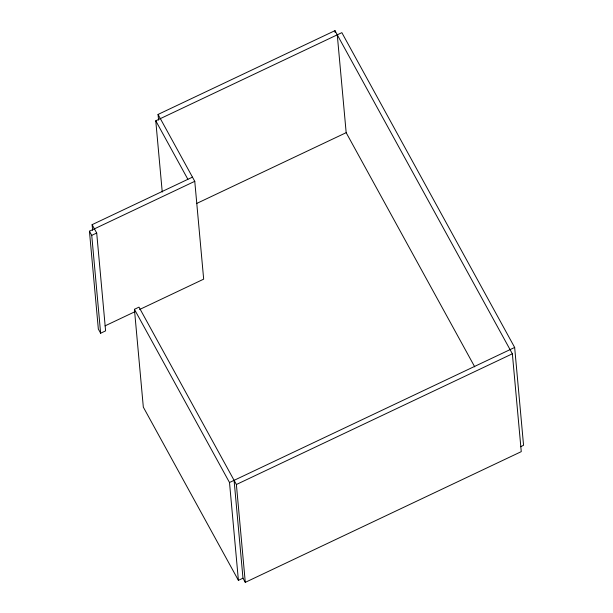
<?xml version="1.0" encoding="UTF-8"?>
<svg xmlns="http://www.w3.org/2000/svg" width="613" height="613" viewBox="0 0 613 613"><rect width="100%" height="100%" fill="white"/><g stroke="black" fill="none" stroke-linecap="round" stroke-linejoin="round"><path stroke-width="0.92" d="M158.575 120.14L158.054 114.439L334.974 30.65L512.361 353.801L521.265 451.643L245.284 582.35L242.986 578.174L234.082 480.331M162.246 192.038L155.763 120.792L341.855 32.658L514.659 347.448L523.563 445.291L520.498 446.739M92.632 230.365L92.119 224.664L192.474 177.134M92.119 224.664L96.701 233.024L105.605 330.867L100.639 333.219L98.341 329.043L89.437 231.201L194.765 181.318L158.054 114.439M100.639 333.219L91.735 235.384L96.701 233.024M196.873 203.378L346.169 132.669L337.265 34.826M242.986 578.174L238.403 580.342L143.327 407.139L134.423 309.304L139.005 307.128L236.38 484.508L245.284 582.35M105.045 325.871L135.327 311.527M139.649 309.481L203.669 279.153L194.765 181.318M238.403 580.342L229.5 482.508L514.659 347.448M236.38 484.508L512.361 353.801M346.169 132.669L474.738 366.873M155.763 120.792L187.884 179.31M134.423 309.304L229.5 482.508M89.437 231.201L91.735 235.384M334.974 30.65L335.142 32.55"/></g></svg>
